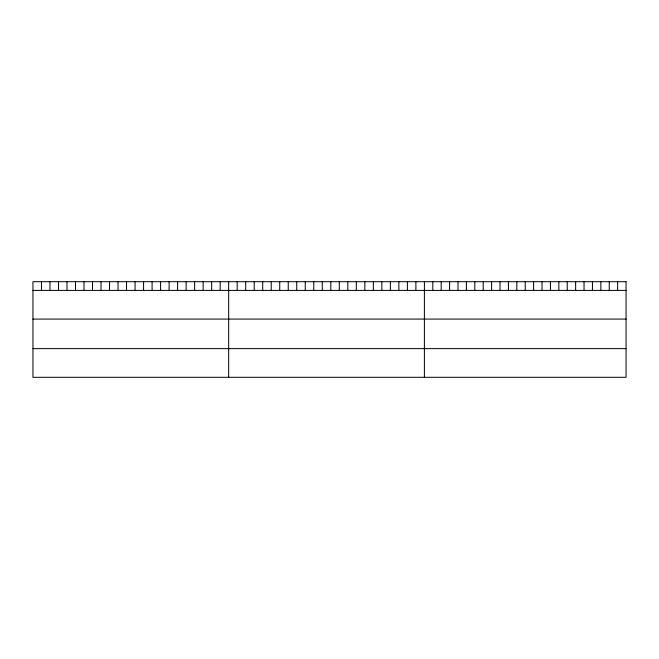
<?xml version="1.0" encoding="UTF-8"?>
<svg xmlns="http://www.w3.org/2000/svg" width="659" height="659" viewBox="0 0 659 659"><rect width="100%" height="100%" fill="white"/><g stroke="black" fill="none" stroke-linecap="round" stroke-linejoin="round"><path stroke-width="0.99" d="M32.95 290.405L626.05 290.405M32.95 319.08L626.05 319.08M32.95 348.627L626.05 348.627M617.648 281.698L617.648 290.405M609.245 281.698L609.245 290.405M600.843 281.698L600.843 290.405M592.441 281.698L592.441 290.405M584.039 281.698L584.039 290.405M575.636 281.698L575.636 290.405M567.234 281.698L567.234 290.405M558.832 281.698L558.832 290.405M550.43 281.698L550.43 290.405M542.028 281.698L542.028 290.405M533.625 281.698L533.625 290.405M525.223 281.698L525.223 290.405M516.821 281.698L516.821 290.405M508.419 281.698L508.419 290.405M500.016 281.698L500.016 290.405M491.614 281.698L491.614 290.405M483.212 281.698L483.212 290.405M474.809 281.698L474.809 290.405M466.407 281.698L466.407 290.405M458.005 281.698L458.005 290.405M449.603 281.698L449.603 290.405M441.201 281.698L441.201 290.405M432.798 281.698L432.798 290.405M424.396 281.698L424.396 377.302M415.887 281.698L415.887 290.405M407.377 281.698L407.377 290.405M398.868 281.698L398.868 290.405M390.359 281.698L390.359 290.405M381.849 281.698L381.849 290.405M373.34 281.698L373.34 290.405M364.831 281.698L364.831 290.405M356.321 281.698L356.321 290.405M347.812 281.698L347.812 290.405M339.303 281.698L339.303 290.405M330.793 281.698L330.793 290.405M322.276 281.698L322.276 290.405M313.766 281.698L313.766 290.405M305.257 281.698L305.257 290.405M296.748 281.698L296.748 290.405M288.238 281.698L288.238 290.405M279.729 281.698L279.729 290.405M271.22 281.698L271.22 290.405M262.71 281.698L262.71 290.405M254.201 281.698L254.201 290.405M245.692 281.698L245.692 290.405M237.182 281.698L237.182 290.405M228.673 281.698L228.673 377.302M220.164 281.698L220.164 290.405M211.654 281.698L211.654 290.405M203.145 281.698L203.145 290.405M194.636 281.698L194.636 290.405M186.126 281.698L186.126 290.405M177.617 281.698L177.617 290.405M169.108 281.698L169.108 290.405M160.598 281.698L160.598 290.405M152.089 281.698L152.089 290.405M143.58 281.698L143.58 290.405M135.07 281.698L135.07 290.405M126.553 281.698L126.553 290.405M118.043 281.698L118.043 290.405M109.534 281.698L109.534 290.405M101.025 281.698L101.025 290.405M92.515 281.698L92.515 290.405M84.006 281.698L84.006 290.405M75.497 281.698L75.497 290.405M66.987 281.698L66.987 290.405M58.478 281.698L58.478 290.405M49.969 281.698L49.969 290.405M41.459 281.698L41.459 290.405M626.05 281.698L32.95 281.698L32.95 377.302L626.05 377.302L626.05 281.698"/></g></svg>
